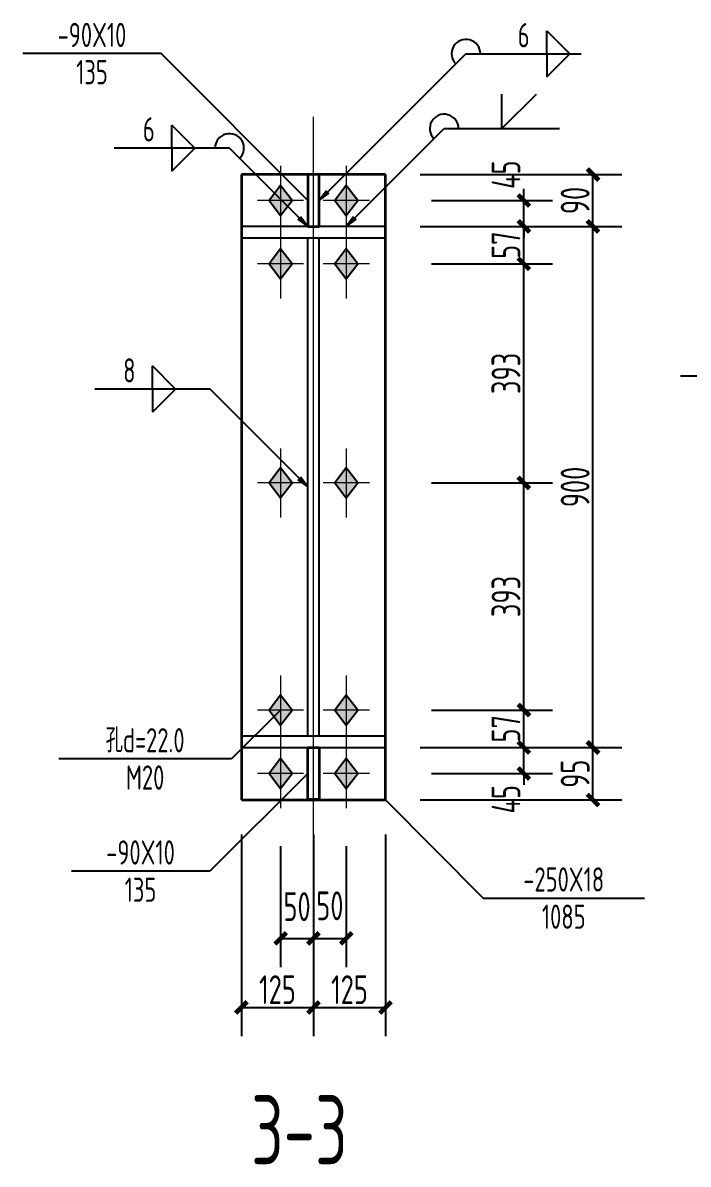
# Model space of a CAD drawing. Extents: x 69728788 to 150676229, y 15322671 to 43663798.
# Drawn here: x 75280406 to 75286178, y 19710261 to 19720160 of the extents above; entities that cross this region are included whole.
import ezdxf
from ezdxf.enums import TextEntityAlignment as Align

# ---------------------------------------------------------------- set-up
doc = ezdxf.new("R2010")
doc.units = 0
doc.header["$LTSCALE"] = 1000
doc.header["$MEASUREMENT"] = 0
doc.linetypes.add('线型6', pattern=[8.75, 5, -1.25, 1.25, -1.25])
doc.layers.get('0').update_dxf_attribs({"linetype": 'CONTINUOUS'})
doc.layers.get('DEFPOINTS').update_dxf_attribs({"linetype": 'CONTINUOUS'})
for name, color, linetype in [('10', 7, 'CONTINUOUS'), ('尺寸标注', 253, 'CONTINUOUS'), ('焊缝标注', 253, 'CONTINUOUS'), ('螺栓孔标注', 253, 'CONTINUOUS'), ('钢板标注', 253, 'CONTINUOUS')]:
    doc.layers.add(name, color=color, linetype=linetype)
doc.layers.add('20', color=2, linetype='CONTINUOUS', lineweight=35)
doc.styles.add('PkpmHz', font='Pkpmeng', dxfattribs={"width": 0.7, "bigfont": 'hztxt'})
doc.styles.add('TSSD_Rein', font='atssdeng.shx', dxfattribs={"width": 0.7, "bigfont": 'atssdchn.shx'})
doc.dimstyles.new('Pkpm_1.00', dxfattribs={"dimtxt": 250, "dimasz": 100, "dimexe": 250, "dimexo": 0.0625, "dimgap": 30, "dimtad": 1, "dimdec": 0, "dimrnd": 5, "dimzin": 0, "dimdsep": 46, "dimtxsty": 'PkpmHz', "dimblk1": 'ARCHTICK', "dimblk2": 'ARCHTICK', "dimsah": 1, "dimcen": 0.09, "dimadec": 0, "dimazin": 0, "dimtfac": 1, "dimtdec": 0, "dimtmove": 2, "dimatfit": 1, "dimfxl": 1, "dimtolj": 1, "dimtzin": 0, "dimarcsym": 0})

# ---------------------------------------------------------------- blocks, each defined once
blk = doc.blocks.new('_ArchTick')
at = {"color": 0, "linetype": 'ByBlock', "const_width": 0.4}
blk.add_lwpolyline([(-0.5, -0.5), (0.5, 0.5)], dxfattribs=at)
blk = doc.blocks.new('*D1433')
at = {"layer": 'DEFPOINTS', "color": 0, "linetype": 'Continuous'}
for p in [(75283551.9, 19718619.5), (75284751.9, 19718619.5), (75283551.9, 19718394.5)]:
    blk.add_point(p, dxfattribs=at)
at = {"layer": '尺寸标注', "color": 0, "linetype": 'Continuous', "lineweight": -2}
for p, q in [((75284751.9, 19718619.5), (75284751.9, 19718719.5)), ((75283951.9, 19718619.5), (75285001.9, 19718619.5)), ((75284751.9, 19718394.5), (75284751.9, 19718619.5)), ((75283951.9, 19718394.5), (75285001.9, 19718394.5)), ((75284751.9, 19718394.5), (75284751.9, 19718294.5))]:
    blk.add_line(p, q, dxfattribs=at)
at = {"layer": '尺寸标注', "color": 0, "linetype": 'Continuous', "lineweight": -2, "xscale": 100, "yscale": 100, "zscale": 100}
for p, rotation in [((75284751.9, 19718619.5), 270), ((75284751.9, 19718394.5), 90)]:
    blk.add_blockref('_ArchTick', p, dxfattribs=dict(at, rotation=rotation))
at = {"layer": '尺寸标注', "color": 0, "linetype": 'Continuous', "insert": (75284596.6, 19718843.2), "char_height": 250, "attachment_point": 5, "rotation": 90, "style": 'PkpmHz'}
blk.add_mtext('\\A1;45', dxfattribs=at)
blk = doc.blocks.new('*D1434')
at = {"layer": 'DEFPOINTS', "color": 0, "linetype": 'Continuous'}
for p in [(75283551.9, 19718394.5), (75284751.9, 19718394.5), (75283551.9, 19718069.5)]:
    blk.add_point(p, dxfattribs=at)
at = {"layer": '尺寸标注', "color": 0, "linetype": 'Continuous', "lineweight": -2}
for p, q in [((75283951.9, 19718394.5), (75285001.9, 19718394.5)), ((75284751.9, 19718069.5), (75284751.9, 19718394.5)), ((75283951.9, 19718069.5), (75285001.9, 19718069.5))]:
    blk.add_line(p, q, dxfattribs=at)
at = {"layer": '尺寸标注', "color": 0, "linetype": 'Continuous', "lineweight": -2, "xscale": 100, "yscale": 100, "zscale": 100}
for p, rotation in [((75284751.9, 19718394.5), 90), ((75284751.9, 19718069.5), 270)]:
    blk.add_blockref('_ArchTick', p, dxfattribs=dict(at, rotation=rotation))
at = {"layer": '尺寸标注', "color": 0, "linetype": 'Continuous', "insert": (75284596.9, 19718232), "char_height": 250, "attachment_point": 5, "rotation": 90, "style": 'PkpmHz'}
blk.add_mtext('\\A1;57', dxfattribs=at)
blk = doc.blocks.new('*D1435')
at = {"layer": 'DEFPOINTS', "color": 0, "linetype": 'Continuous'}
for p in [(75283551.9, 19713874.5), (75284751.9, 19713874.5), (75283551.9, 19713649.5)]:
    blk.add_point(p, dxfattribs=at)
at = {"layer": '尺寸标注', "color": 0, "linetype": 'Continuous', "lineweight": -2}
for p, q in [((75284751.9, 19713874.5), (75284751.9, 19713974.5)), ((75283951.9, 19713874.5), (75285001.9, 19713874.5)), ((75284751.9, 19713649.5), (75284751.9, 19713874.5)), ((75283951.9, 19713649.5), (75285001.9, 19713649.5)), ((75284751.9, 19713649.5), (75284751.9, 19713549.5))]:
    blk.add_line(p, q, dxfattribs=at)
at = {"layer": '尺寸标注', "color": 0, "linetype": 'Continuous', "lineweight": -2, "xscale": 100, "yscale": 100, "zscale": 100}
for p, rotation in [((75284751.9, 19713874.5), 270), ((75284751.9, 19713649.5), 90)]:
    blk.add_blockref('_ArchTick', p, dxfattribs=dict(at, rotation=rotation))
at = {"layer": '尺寸标注', "color": 0, "linetype": 'Continuous', "insert": (75284596.6, 19713425.9), "char_height": 250, "attachment_point": 5, "rotation": 90, "style": 'PkpmHz'}
blk.add_mtext('\\A1;45', dxfattribs=at)
blk = doc.blocks.new('*D1365')
at = {"layer": 'DEFPOINTS', "color": 0, "linetype": 'Continuous'}
for p in [(75283551.9, 19714199.5), (75284751.9, 19714199.5), (75283551.9, 19713874.5)]:
    blk.add_point(p, dxfattribs=at)
at = {"layer": '尺寸标注', "color": 0, "linetype": 'Continuous', "lineweight": -2}
for p, q in [((75283951.9, 19714199.5), (75285001.9, 19714199.5)), ((75284751.9, 19713874.5), (75284751.9, 19714199.5)), ((75283951.9, 19713874.5), (75285001.9, 19713874.5))]:
    blk.add_line(p, q, dxfattribs=at)
at = {"layer": '尺寸标注', "color": 0, "linetype": 'Continuous', "lineweight": -2, "xscale": 100, "yscale": 100, "zscale": 100}
for p, rotation in [((75284751.9, 19714199.5), 90), ((75284751.9, 19713874.5), 270)]:
    blk.add_blockref('_ArchTick', p, dxfattribs=dict(at, rotation=rotation))
at = {"layer": '尺寸标注', "color": 0, "linetype": 'Continuous', "insert": (75284596.9, 19714037), "char_height": 250, "attachment_point": 5, "rotation": 90, "style": 'PkpmHz'}
blk.add_mtext('\\A1;57', dxfattribs=at)
blk = doc.blocks.new('*D1366')
at = {"layer": 'DEFPOINTS', "color": 0, "linetype": 'Continuous'}
for p in [(75283551.9, 19718069.5), (75284751.9, 19718069.5), (75283551.9, 19716169.5)]:
    blk.add_point(p, dxfattribs=at)
at = {"layer": '尺寸标注', "color": 0, "linetype": 'Continuous', "lineweight": -2}
for p, q in [((75283951.9, 19718069.5), (75285001.9, 19718069.5)), ((75284751.9, 19716169.5), (75284751.9, 19718069.5)), ((75283951.9, 19716169.5), (75285001.9, 19716169.5))]:
    blk.add_line(p, q, dxfattribs=at)
at = {"layer": '尺寸标注', "color": 0, "linetype": 'Continuous', "lineweight": -2, "xscale": 100, "yscale": 100, "zscale": 100}
for p, rotation in [((75284751.9, 19718069.5), 90), ((75284751.9, 19716169.5), 270)]:
    blk.add_blockref('_ArchTick', p, dxfattribs=dict(at, rotation=rotation))
at = {"layer": '尺寸标注', "color": 0, "linetype": 'Continuous', "insert": (75284596.9, 19717119.5), "char_height": 250, "attachment_point": 5, "rotation": 90, "style": 'PkpmHz'}
blk.add_mtext('\\A1;393', dxfattribs=at)
blk = doc.blocks.new('*D1367')
at = {"layer": 'DEFPOINTS', "color": 0, "linetype": 'Continuous'}
for p in [(75283551.9, 19716169.5), (75284751.9, 19716169.5), (75283551.9, 19714199.5)]:
    blk.add_point(p, dxfattribs=at)
at = {"layer": '尺寸标注', "color": 0, "linetype": 'Continuous', "lineweight": -2}
for p, q in [((75283951.9, 19716169.5), (75285001.9, 19716169.5)), ((75284751.9, 19714199.5), (75284751.9, 19716169.5)), ((75283951.9, 19714199.5), (75285001.9, 19714199.5))]:
    blk.add_line(p, q, dxfattribs=at)
at = {"layer": '尺寸标注', "color": 0, "linetype": 'Continuous', "lineweight": -2, "xscale": 100, "yscale": 100, "zscale": 100}
for p, rotation in [((75284751.9, 19716169.5), 90), ((75284751.9, 19714199.5), 270)]:
    blk.add_blockref('_ArchTick', p, dxfattribs=dict(at, rotation=rotation))
at = {"layer": '尺寸标注', "color": 0, "linetype": 'Continuous', "insert": (75284596.9, 19715184.5), "char_height": 250, "attachment_point": 5, "rotation": 90, "style": 'PkpmHz'}
blk.add_mtext('\\A1;393', dxfattribs=at)
blk = doc.blocks.new('*D1368')
at = {"layer": 'DEFPOINTS', "color": 0, "linetype": 'Continuous'}
for p in [(75282641.9, 19713419.5), (75282926.9, 19713419.5), (75282926.9, 19712219.5)]:
    blk.add_point(p, dxfattribs=at)
at = {"layer": '尺寸标注', "color": 0, "linetype": 'Continuous', "lineweight": -2}
for p, q in [((75282641.9, 19713019.5), (75282641.9, 19711969.5)), ((75282926.9, 19713019.5), (75282926.9, 19711969.5)), ((75282641.9, 19712219.5), (75282926.9, 19712219.5))]:
    blk.add_line(p, q, dxfattribs=at)
at = {"layer": '尺寸标注', "color": 0, "linetype": 'Continuous', "lineweight": -2, "xscale": 100, "yscale": 100, "zscale": 100, "rotation": 180}
blk.add_blockref('_ArchTick', (75282641.9, 19712219.5), dxfattribs=at)
at = {"layer": '尺寸标注', "color": 0, "linetype": 'Continuous', "lineweight": -2, "xscale": 100, "yscale": 100, "zscale": 100}
blk.add_blockref('_ArchTick', (75282926.9, 19712219.5), dxfattribs=at)
at = {"layer": '尺寸标注', "color": 0, "linetype": 'Continuous', "insert": (75282784.4, 19712494.4), "char_height": 250, "attachment_point": 5, "style": 'PkpmHz'}
blk.add_mtext('\\A1;50', dxfattribs=at)
blk = doc.blocks.new('*D1369')
at = {"layer": 'DEFPOINTS', "color": 0, "linetype": 'Continuous'}
for p in [(75282926.9, 19713419.5), (75283211.9, 19713419.5), (75283211.9, 19712219.5)]:
    blk.add_point(p, dxfattribs=at)
at = {"layer": '尺寸标注', "color": 0, "linetype": 'Continuous', "lineweight": -2}
for p, q in [((75282926.9, 19713019.5), (75282926.9, 19711969.5)), ((75283211.9, 19713019.5), (75283211.9, 19711969.5)), ((75282926.9, 19712219.5), (75283211.9, 19712219.5))]:
    blk.add_line(p, q, dxfattribs=at)
at = {"layer": '尺寸标注', "color": 0, "linetype": 'Continuous', "lineweight": -2, "xscale": 100, "yscale": 100, "zscale": 100, "rotation": 180}
blk.add_blockref('_ArchTick', (75282926.9, 19712219.5), dxfattribs=at)
at = {"layer": '尺寸标注', "color": 0, "linetype": 'Continuous', "lineweight": -2, "xscale": 100, "yscale": 100, "zscale": 100}
blk.add_blockref('_ArchTick', (75283211.9, 19712219.5), dxfattribs=at)
at = {"layer": '尺寸标注', "color": 0, "linetype": 'Continuous', "insert": (75283069.4, 19712501.4), "char_height": 250, "attachment_point": 5, "style": 'PkpmHz'}
blk.add_mtext('\\A1;50', dxfattribs=at)
blk = doc.blocks.new('*D1370')
at = {"layer": 'DEFPOINTS', "color": 0, "linetype": 'Continuous'}
for p in [(75282301.9, 19713419.5), (75282926.9, 19713419.5), (75282926.9, 19711619.5)]:
    blk.add_point(p, dxfattribs=at)
at = {"layer": '尺寸标注', "color": 0, "linetype": 'Continuous', "lineweight": -2}
for p, q in [((75282301.9, 19713119.5), (75282301.9, 19711369.5)), ((75282926.9, 19713119.5), (75282926.9, 19711369.5)), ((75282301.9, 19711619.5), (75282926.9, 19711619.5))]:
    blk.add_line(p, q, dxfattribs=at)
at = {"layer": '尺寸标注', "color": 0, "linetype": 'Continuous', "lineweight": -2, "xscale": 100, "yscale": 100, "zscale": 100, "rotation": 180}
blk.add_blockref('_ArchTick', (75282301.9, 19711619.5), dxfattribs=at)
at = {"layer": '尺寸标注', "color": 0, "linetype": 'Continuous', "lineweight": -2, "xscale": 100, "yscale": 100, "zscale": 100}
blk.add_blockref('_ArchTick', (75282926.9, 19711619.5), dxfattribs=at)
at = {"layer": '尺寸标注', "color": 0, "linetype": 'Continuous', "insert": (75282614.4, 19711774.5), "char_height": 250, "attachment_point": 5, "style": 'PkpmHz'}
blk.add_mtext('\\A1;125', dxfattribs=at)
blk = doc.blocks.new('*D1371')
at = {"layer": 'DEFPOINTS', "color": 0, "linetype": 'Continuous'}
for p in [(75282926.9, 19713419.5), (75283551.9, 19713419.5), (75283551.9, 19711619.5)]:
    blk.add_point(p, dxfattribs=at)
at = {"layer": '尺寸标注', "color": 0, "linetype": 'Continuous', "lineweight": -2}
for p, q in [((75282926.9, 19713119.5), (75282926.9, 19711369.5)), ((75283551.9, 19713119.5), (75283551.9, 19711369.5)), ((75282926.9, 19711619.5), (75283551.9, 19711619.5))]:
    blk.add_line(p, q, dxfattribs=at)
at = {"layer": '尺寸标注', "color": 0, "linetype": 'Continuous', "lineweight": -2, "xscale": 100, "yscale": 100, "zscale": 100, "rotation": 180}
blk.add_blockref('_ArchTick', (75282926.9, 19711619.5), dxfattribs=at)
at = {"layer": '尺寸标注', "color": 0, "linetype": 'Continuous', "lineweight": -2, "xscale": 100, "yscale": 100, "zscale": 100}
blk.add_blockref('_ArchTick', (75283551.9, 19711619.5), dxfattribs=at)
at = {"layer": '尺寸标注', "color": 0, "linetype": 'Continuous', "insert": (75283239.4, 19711774.5), "char_height": 250, "attachment_point": 5, "style": 'PkpmHz'}
blk.add_mtext('\\A1;125', dxfattribs=at)
blk = doc.blocks.new('*D1372')
at = {"layer": 'DEFPOINTS', "color": 0, "linetype": 'Continuous'}
for p in [(75283551.9, 19713874.5), (75285351.9, 19713874.5), (75283551.9, 19713419.5)]:
    blk.add_point(p, dxfattribs=at)
at = {"layer": '尺寸标注', "color": 0, "linetype": 'Continuous', "lineweight": -2}
for p, q in [((75283851.9, 19713874.5), (75285601.9, 19713874.5)), ((75285351.9, 19713419.5), (75285351.9, 19713874.5)), ((75283851.9, 19713419.5), (75285601.9, 19713419.5))]:
    blk.add_line(p, q, dxfattribs=at)
at = {"layer": '尺寸标注', "color": 0, "linetype": 'Continuous', "lineweight": -2, "xscale": 100, "yscale": 100, "zscale": 100}
for p, rotation in [((75285351.9, 19713874.5), 90), ((75285351.9, 19713419.5), 270)]:
    blk.add_blockref('_ArchTick', p, dxfattribs=dict(at, rotation=rotation))
at = {"layer": '尺寸标注', "color": 0, "linetype": 'Continuous', "insert": (75285196.9, 19713647), "char_height": 250, "attachment_point": 5, "rotation": 90, "style": 'PkpmHz'}
blk.add_mtext('\\A1;95', dxfattribs=at)
blk = doc.blocks.new('*D1373')
at = {"layer": 'DEFPOINTS', "color": 0, "linetype": 'Continuous'}
for p in [(75283551.9, 19718394.5), (75285351.9, 19718394.5), (75283551.9, 19713874.5)]:
    blk.add_point(p, dxfattribs=at)
at = {"layer": '尺寸标注', "color": 0, "linetype": 'Continuous', "lineweight": -2}
for p, q in [((75283851.9, 19718394.5), (75285601.9, 19718394.5)), ((75285351.9, 19713874.5), (75285351.9, 19718394.5)), ((75283851.9, 19713874.5), (75285601.9, 19713874.5))]:
    blk.add_line(p, q, dxfattribs=at)
at = {"layer": '尺寸标注', "color": 0, "linetype": 'Continuous', "lineweight": -2, "xscale": 100, "yscale": 100, "zscale": 100}
for p, rotation in [((75285351.9, 19718394.5), 90), ((75285351.9, 19713874.5), 270)]:
    blk.add_blockref('_ArchTick', p, dxfattribs=dict(at, rotation=rotation))
at = {"layer": '尺寸标注', "color": 0, "linetype": 'Continuous', "insert": (75285196.9, 19716134.5), "char_height": 250, "attachment_point": 5, "rotation": 90, "style": 'PkpmHz'}
blk.add_mtext('\\A1;900', dxfattribs=at)
blk = doc.blocks.new('*D1374')
at = {"layer": 'DEFPOINTS', "color": 0, "linetype": 'Continuous'}
for p in [(75283551.9, 19718844.5), (75285351.9, 19718844.5), (75283551.9, 19718394.5)]:
    blk.add_point(p, dxfattribs=at)
at = {"layer": '尺寸标注', "color": 0, "linetype": 'Continuous', "lineweight": -2}
for p, q in [((75283851.9, 19718844.5), (75285601.9, 19718844.5)), ((75285351.9, 19718394.5), (75285351.9, 19718844.5)), ((75283851.9, 19718394.5), (75285601.9, 19718394.5))]:
    blk.add_line(p, q, dxfattribs=at)
at = {"layer": '尺寸标注', "color": 0, "linetype": 'Continuous', "lineweight": -2, "xscale": 100, "yscale": 100, "zscale": 100}
for p, rotation in [((75285351.9, 19718844.5), 90), ((75285351.9, 19718394.5), 270)]:
    blk.add_blockref('_ArchTick', p, dxfattribs=dict(at, rotation=rotation))
at = {"layer": '尺寸标注', "color": 0, "linetype": 'Continuous', "insert": (75285196.9, 19718619.5), "char_height": 250, "attachment_point": 5, "rotation": 90, "style": 'PkpmHz'}
blk.add_mtext('\\A1;90', dxfattribs=at)

msp = doc.modelspace()

# ---------------------------------------------------------------- hatches: boundary and pattern name
at = {"layer": '10'}
for points in [[(75282641.9, 19718749.5), (75282541.9, 19718619.5), (75282641.9, 19718489.5), (75282741.9, 19718619.5)], [(75283211.9, 19718749.5), (75283111.9, 19718619.5), (75283211.9, 19718489.5), (75283311.9, 19718619.5)], [(75282641.9, 19718199.5), (75282541.9, 19718069.5), (75282641.9, 19717939.5), (75282741.9, 19718069.5)], [(75283211.9, 19718199.5), (75283111.9, 19718069.5), (75283211.9, 19717939.5), (75283311.9, 19718069.5)], [(75282641.9, 19716299.5), (75282541.9, 19716169.5), (75282641.9, 19716039.5), (75282741.9, 19716169.5)], [(75283211.9, 19716299.5), (75283111.9, 19716169.5), (75283211.9, 19716039.5), (75283311.9, 19716169.5)], [(75282641.9, 19714329.5), (75282541.9, 19714199.5), (75282641.9, 19714069.5), (75282741.9, 19714199.5)], [(75283211.9, 19714329.5), (75283111.9, 19714199.5), (75283211.9, 19714069.5), (75283311.9, 19714199.5)], [(75282641.9, 19713779.5), (75282541.9, 19713649.5), (75282641.9, 19713519.5), (75282741.9, 19713649.5)], [(75283211.9, 19713779.5), (75283111.9, 19713649.5), (75283211.9, 19713519.5), (75283311.9, 19713649.5)]]:
    msp.add_hatch(color=1, dxfattribs=at).paths.add_polyline_path(points)
at = {"layer": '焊缝标注'}
for points in [[(75282976.9, 19718619.5), (75283058.2, 19718679.6), (75283037, 19718700.8)], [(75282876.9, 19718394.5), (75282816.9, 19718475.9), (75282795.6, 19718454.7)], [(75283211.9, 19718394.5), (75283293.2, 19718454.6), (75283272, 19718475.8)], [(75282876.9, 19716134.5), (75282816.9, 19716215.9), (75282795.6, 19716194.7)]]:
    msp.add_hatch(color=256, dxfattribs=at).paths.add_polyline_path(points)

# ---------------------------------------------------------------- linework, layer by layer
at = {"layer": '10', "linetype": '线型6', "lineweight": 18, "ltscale": 100}
msp.add_line((75282926.9, 19712919.5), (75282926.9, 19719344.5), dxfattribs=at)
at = {"layer": '10', "color": 9, "lineweight": 18, "ltscale": 100}
for p, q in [((75282641.9, 19718919.5), (75282641.9, 19718319.5)), ((75283211.9, 19718919.5), (75283211.9, 19718319.5)), ((75282841.9, 19718619.5), (75282441.9, 19718619.5)), ((75283411.9, 19718619.5), (75283011.9, 19718619.5)), ((75282641.9, 19718369.5), (75282641.9, 19717769.5)), ((75283211.9, 19718369.5), (75283211.9, 19717769.5)), ((75282841.9, 19718069.5), (75282441.9, 19718069.5)), ((75283411.9, 19718069.5), (75283011.9, 19718069.5)), ((75282641.9, 19716469.5), (75282641.9, 19715869.5)), ((75283211.9, 19716469.5), (75283211.9, 19715869.5)), ((75282841.9, 19716169.5), (75282441.9, 19716169.5)), ((75283411.9, 19716169.5), (75283011.9, 19716169.5)), ((75282641.9, 19714499.5), (75282641.9, 19713899.5)), ((75283211.9, 19714499.5), (75283211.9, 19713899.5)), ((75282841.9, 19714199.5), (75282441.9, 19714199.5)), ((75283411.9, 19714199.5), (75283011.9, 19714199.5)), ((75282641.9, 19713949.5), (75282641.9, 19713349.5)), ((75283211.9, 19713949.5), (75283211.9, 19713349.5)), ((75282841.9, 19713649.5), (75282441.9, 19713649.5)), ((75283411.9, 19713649.5), (75283011.9, 19713649.5))]:
    msp.add_line(p, q, dxfattribs=at)
at = {"layer": '10', "color": 3, "ltscale": 100}
for p, q in [((75283551.9, 19718394.5), (75282301.9, 19718394.5)), ((75282301.9, 19718394.5), (75282301.9, 19718294.5)), ((75283551.9, 19718294.5), (75283551.9, 19718394.5)), ((75282301.9, 19718294.5), (75283551.9, 19718294.5)), ((75282876.9, 19713974.5), (75282876.9, 19718294.5)), ((75282976.9, 19713974.5), (75282976.9, 19718294.5)), ((75283551.9, 19713974.5), (75282301.9, 19713974.5)), ((75282301.9, 19713974.5), (75282301.9, 19713874.5)), ((75283551.9, 19713874.5), (75283551.9, 19713974.5)), ((75282301.9, 19713874.5), (75283551.9, 19713874.5))]:
    msp.add_line(p, q, dxfattribs=at)
at = {"layer": '10', "color": 1, "linetype": 'Continuous'}
for points in [[(75282641.9, 19718749.5), (75282541.9, 19718619.5), (75282641.9, 19718489.5), (75282741.9, 19718619.5)], [(75283211.9, 19718749.5), (75283111.9, 19718619.5), (75283211.9, 19718489.5), (75283311.9, 19718619.5)], [(75282641.9, 19718199.5), (75282541.9, 19718069.5), (75282641.9, 19717939.5), (75282741.9, 19718069.5)], [(75283211.9, 19718199.5), (75283111.9, 19718069.5), (75283211.9, 19717939.5), (75283311.9, 19718069.5)], [(75282641.9, 19716299.5), (75282541.9, 19716169.5), (75282641.9, 19716039.5), (75282741.9, 19716169.5)], [(75283211.9, 19716299.5), (75283111.9, 19716169.5), (75283211.9, 19716039.5), (75283311.9, 19716169.5)], [(75282641.9, 19714329.5), (75282541.9, 19714199.5), (75282641.9, 19714069.5), (75282741.9, 19714199.5)], [(75283211.9, 19714329.5), (75283111.9, 19714199.5), (75283211.9, 19714069.5), (75283311.9, 19714199.5)], [(75282641.9, 19713779.5), (75282541.9, 19713649.5), (75282641.9, 19713519.5), (75282741.9, 19713649.5)], [(75283211.9, 19713779.5), (75283111.9, 19713649.5), (75283211.9, 19713519.5), (75283311.9, 19713649.5)]]:
    msp.add_lwpolyline(points, close=True, dxfattribs=at)
at = {"layer": '20', "ltscale": 100}
for p, q in [((75283551.9, 19718844.5), (75282301.9, 19718844.5)), ((75282301.9, 19718844.5), (75282301.9, 19713419.5)), ((75282976.9, 19718844.5), (75282876.9, 19718844.5)), ((75282876.9, 19718844.5), (75282876.9, 19718394.5)), ((75282976.9, 19718394.5), (75282976.9, 19718844.5)), ((75283551.9, 19713419.5), (75283551.9, 19718844.5)), ((75282876.9, 19718394.5), (75282976.9, 19718394.5)), ((75282876.9, 19713874.5), (75282976.9, 19713874.5)), ((75282876.9, 19713424.5), (75282876.9, 19713874.5)), ((75282976.9, 19713874.5), (75282976.9, 19713424.5)), ((75282301.9, 19713419.5), (75283551.9, 19713419.5)), ((75282976.9, 19713424.5), (75282876.9, 19713424.5))]:
    msp.add_line(p, q, dxfattribs=at)
at = {"layer": '焊缝标注', "ltscale": 100}
for p, q in [((75284950.2, 19720091.8), (75285150.2, 19719891.8)), ((75284950.2, 19719891.8), (75284950.2, 19720091.8)), ((75282976.9, 19718619.5), (75284250.2, 19719891.8)), ((75284250.2, 19719891.8), (75285250.2, 19719891.8)), ((75284950.2, 19719691.8), (75285150.2, 19719891.8)), ((75284950.2, 19719891.8), (75284950.2, 19719691.8)), ((75284560.8, 19719242.7), (75284560.8, 19719542.7)), ((75284560.8, 19719242.7), (75284860.8, 19719542.7)), ((75281898.9, 19719074.2), (75281698.9, 19719274.2)), ((75281698.9, 19719074.2), (75281698.9, 19719274.2)), ((75283211.9, 19718394.5), (75284060.8, 19719242.7)), ((75284060.8, 19719242.7), (75285060.8, 19719242.7)), ((75282198.9, 19719074.2), (75281198.9, 19719074.2)), ((75281898.9, 19719074.2), (75281698.9, 19718874.2)), ((75281698.9, 19719074.2), (75281698.9, 19718874.2)), ((75282876.9, 19718394.5), (75282198.9, 19719074.2)), ((75281729.4, 19716984.1), (75281529.4, 19717184.1)), ((75281529.4, 19716984.1), (75281529.4, 19717184.1)), ((75282029.4, 19716984.1), (75281029.4, 19716984.1)), ((75281729.4, 19716984.1), (75281529.4, 19716784.1)), ((75281529.4, 19716984.1), (75281529.4, 19716784.1)), ((75282876.9, 19716134.5), (75282029.4, 19716984.1))]:
    msp.add_line(p, q, dxfattribs=at)
at = {"layer": '焊缝标注', "linetype": 'Continuous'}
for points in [[(75282976.9, 19718619.5), (75283058.2, 19718679.6), (75283037, 19718700.8)], [(75282876.9, 19718394.5), (75282816.9, 19718475.9), (75282795.6, 19718454.7)], [(75283211.9, 19718394.5), (75283293.2, 19718454.6), (75283272, 19718475.8)], [(75282876.9, 19716134.5), (75282816.9, 19716215.9), (75282795.6, 19716194.7)]]:
    msp.add_lwpolyline(points, close=True, dxfattribs=at)
at = {"layer": '焊缝标注', "ltscale": 100}
for centre, start, end in [((75284250.2, 19719891.8), 0, 224.97719), ((75284060.8, 19719242.7), 0, 224.97719), ((75282198.9, 19719074.2), 314.93155, 180)]:
    msp.add_arc(centre, 125, start, end, dxfattribs=at)
at = {"layer": '螺栓孔标注', "ltscale": 100}
for p, q in [((75282641.9, 19714199.5), (75282216.8, 19713776.1)), ((75282216.8, 19713776.1), (75280716.8, 19713776.1))]:
    msp.add_line(p, q, dxfattribs=at)
at = {"layer": '螺栓孔标注', "ltscale": 100, "const_width": 10}
msp.add_lwpolyline([(75282646.9, 19714199.5, 1), (75282636.9, 19714199.5, 1)], format="xyb", close=True, dxfattribs=at)
at = {"layer": '钢板标注', "ltscale": 100}
for p, q in [((75281605.6, 19719893.8), (75280405.6, 19719893.8)), ((75282876.9, 19718619.5), (75281605.6, 19719893.8)), ((75287510.2, 19717095.1), (75286110.2, 19717095.1)), ((75282876.9, 19713649.5), (75282026.7, 19712802.7)), ((75283551.9, 19713419.5), (75284398.1, 19712568.6)), ((75282026.7, 19712802.7), (75280826.7, 19712802.7)), ((75284398.1, 19712568.6), (75285798.1, 19712568.6))]:
    msp.add_line(p, q, dxfattribs=at)
at = {"layer": '钢板标注', "ltscale": 100, "const_width": 10}
for points in [[(75282881.9, 19718619.5, 1), (75282871.9, 19718619.5, 1)], [(75282881.9, 19713649.5, 1), (75282871.9, 19713649.5, 1)], [(75283556.9, 19713419.5, 1), (75283546.9, 19713419.5, 1)]]:
    msp.add_lwpolyline(points, format="xyb", close=True, dxfattribs=at)

# ---------------------------------------------------------------- texts
at = {"layer": '10', "style": 'TSSD_Rein', "width": 0.7}
msp.add_text('3-3', height=600, dxfattribs=at).set_placement((75282386.3, 19710258.6))
at = {"layer": '焊缝标注', "style": 'PkpmHz', "width": 0.71}
for s, p in [('6', (75284750.2, 19719948.4)), ('6', (75281498.9, 19719130.8)), ('8', (75281329.4, 19717040.7))]:
    msp.add_text(s, height=210, dxfattribs=at).set_placement(p, align=Align.CENTER)
at = {"layer": '螺栓孔标注', "style": 'PkpmHz', "width": 0.71}
msp.add_text('孔d=22.0', height=210, dxfattribs=at).set_placement((75281466.8, 19713832.7), align=Align.CENTER)
msp.add_text('M20', height=210, dxfattribs=at).set_placement((75281466.8, 19713719.5), align=Align.TOP_CENTER)
at = {"layer": '钢板标注', "style": 'PkpmHz', "width": 0.71}
for s, p in [('-90X10', (75281005.6, 19719950.5)), ('-90X10', (75281426.7, 19712859.3)), ('-250X18', (75285098.1, 19712625.3))]:
    msp.add_text(s, height=210, dxfattribs=at).set_placement(p, align=Align.CENTER)
for s, p in [('135', (75281005.6, 19719837.2)), ('135', (75281426.7, 19712746.1)), ('1085', (75285098.1, 19712512))]:
    msp.add_text(s, height=210, dxfattribs=at).set_placement(p, align=Align.TOP_CENTER)

# ---------------------------------------------------------------- dimensions: what is measured, and where the dimension line sits
at = {"layer": '尺寸标注', "linetype": 'Continuous'}
for base, p1, p2, picture, middle in [((75284751.9, 19718619.5), (75283551.9, 19718394.5), (75283551.9, 19718619.5), '*D1433', (75284596.6, 19718843.2)), ((75284751.9, 19713874.5), (75283551.9, 19713649.5), (75283551.9, 19713874.5), '*D1435', (75284596.6, 19713425.9))]:
    dim = msp.add_linear_dim(base=base, p1=p1, p2=p2, angle=90, text='45', dimstyle='Pkpm_1.00', override={"dimexo": 400, "dimtih": 0, "dimtoh": 0}, dxfattribs=at)
    dim.commit()
    dim.dimension.update_dxf_attribs({"geometry": picture, "text_midpoint": middle, "dimtype": 160})
for base, p1, p2, text, override, picture, middle in [((75285351.9, 19718844.5), (75283551.9, 19718394.5), (75283551.9, 19718844.5), '90', {"dimexo": 300, "dimtih": 0, "dimtoh": 0}, '*D1374', (75285196.9, 19718619.5)), ((75284751.9, 19718394.5), (75283551.9, 19718069.5), (75283551.9, 19718394.5), '57', {"dimexo": 400, "dimtih": 0, "dimtoh": 0}, '*D1434', (75284596.9, 19718232)), ((75285351.9, 19718394.5), (75283551.9, 19713874.5), (75283551.9, 19718394.5), '900', {"dimexo": 300, "dimtih": 0, "dimtoh": 0}, '*D1373', (75285196.9, 19716134.5)), ((75284751.9, 19718069.5), (75283551.9, 19716169.5), (75283551.9, 19718069.5), '393', {"dimexo": 400, "dimtih": 0, "dimtoh": 0}, '*D1366', (75284596.9, 19717119.5)), ((75284751.9, 19716169.5), (75283551.9, 19714199.5), (75283551.9, 19716169.5), '393', {"dimexo": 400, "dimtih": 0, "dimtoh": 0}, '*D1367', (75284596.9, 19715184.5)), ((75284751.9, 19714199.5), (75283551.9, 19713874.5), (75283551.9, 19714199.5), '57', {"dimexo": 400, "dimtih": 0, "dimtoh": 0}, '*D1365', (75284596.9, 19714037)), ((75285351.9, 19713874.5), (75283551.9, 19713419.5), (75283551.9, 19713874.5), '95', {"dimexo": 300, "dimtih": 0, "dimtoh": 0}, '*D1372', (75285196.9, 19713647))]:
    dim = msp.add_linear_dim(base=base, p1=p1, p2=p2, angle=90, text=text, dimstyle='Pkpm_1.00', override=override, dxfattribs=at)
    dim.commit()
    dim.dimension.update_dxf_attribs({"geometry": picture, "text_midpoint": middle})
for base, p1, p2, picture, middle in [((75282926.9, 19711619.5), (75282301.9, 19713419.5), (75282926.9, 19713419.5), '*D1370', (75282614.4, 19711774.5)), ((75283551.9, 19711619.5), (75282926.9, 19713419.5), (75283551.9, 19713419.5), '*D1371', (75283239.4, 19711774.5))]:
    dim = msp.add_linear_dim(base=base, p1=p1, p2=p2, text='125', dimstyle='Pkpm_1.00', override={"dimexo": 300, "dimtih": 0, "dimtoh": 0}, dxfattribs=at)
    dim.commit()
    dim.dimension.update_dxf_attribs({"geometry": picture, "text_midpoint": middle})
for base, p1, p2, picture, middle in [((75282926.9, 19712219.5), (75282641.9, 19713419.5), (75282926.9, 19713419.5), '*D1368', (75282784.4, 19712494.4)), ((75283211.9, 19712219.5), (75282926.9, 19713419.5), (75283211.9, 19713419.5), '*D1369', (75283069.4, 19712501.4))]:
    dim = msp.add_linear_dim(base=base, p1=p1, p2=p2, text='50', dimstyle='Pkpm_1.00', override={"dimexo": 400, "dimtih": 0, "dimtoh": 0}, dxfattribs=at)
    dim.commit()
    dim.dimension.update_dxf_attribs({"geometry": picture, "text_midpoint": middle, "dimtype": 160})

doc.saveas('drawing.dxf')
